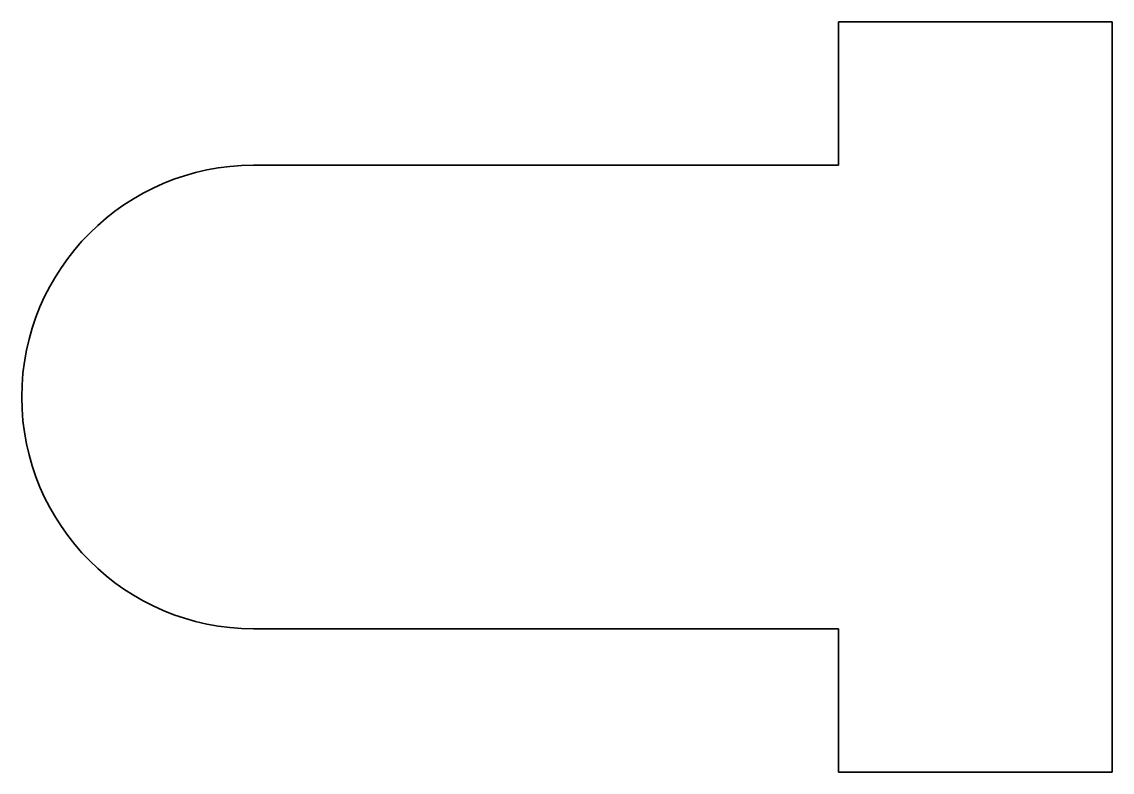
# Model space of a CAD drawing. Header units: millimetres. Extents: x 13488 to 58476, y 13010 to 119416.
# Drawn here: x 58450.88 to 58475.58, y 13009.8 to 13026.8 of the extents above; entities outside this region: 1.
import ezdxf

# ---------------------------------------------------------------- set-up
doc = ezdxf.new("R2010")
doc.units = ezdxf.units.MM
doc.header["$LTSCALE"] = 3
doc.styles.get("Standard").update_dxf_attribs({"font": 'SimSun.ttf'})

msp = doc.modelspace()

# ---------------------------------------------------------------- linework, layer by layer
at = {"color": 40, "linetype": 'Continuous', "lineweight": 35, "true_color": 0xf8d731}
for p, q in [((58469.377, 13026.8), (58475.578, 13026.8)), ((58469.377, 13023.55), (58469.377, 13026.8)), ((58475.578, 13026.8), (58475.578, 13009.8)), ((58469.377, 13023.55), (58456.127, 13023.55)), ((58456.127, 13013.05), (58469.377, 13013.05)), ((58469.377, 13009.8), (58469.377, 13013.05)), ((58475.578, 13009.8), (58469.377, 13009.8))]:
    msp.add_line(p, q, dxfattribs=at)
msp.add_arc((58456.127, 13018.3), 5.25, 90, 270, dxfattribs=at)

# ---------------------------------------------------------------- texts
at = {"color": 4, "insert": (13488.245, 119415.849), "char_height": 10.5, "attachment_point": 9}
msp.add_mtext('\\A1;', dxfattribs=at)

doc.saveas('drawing.dxf')
